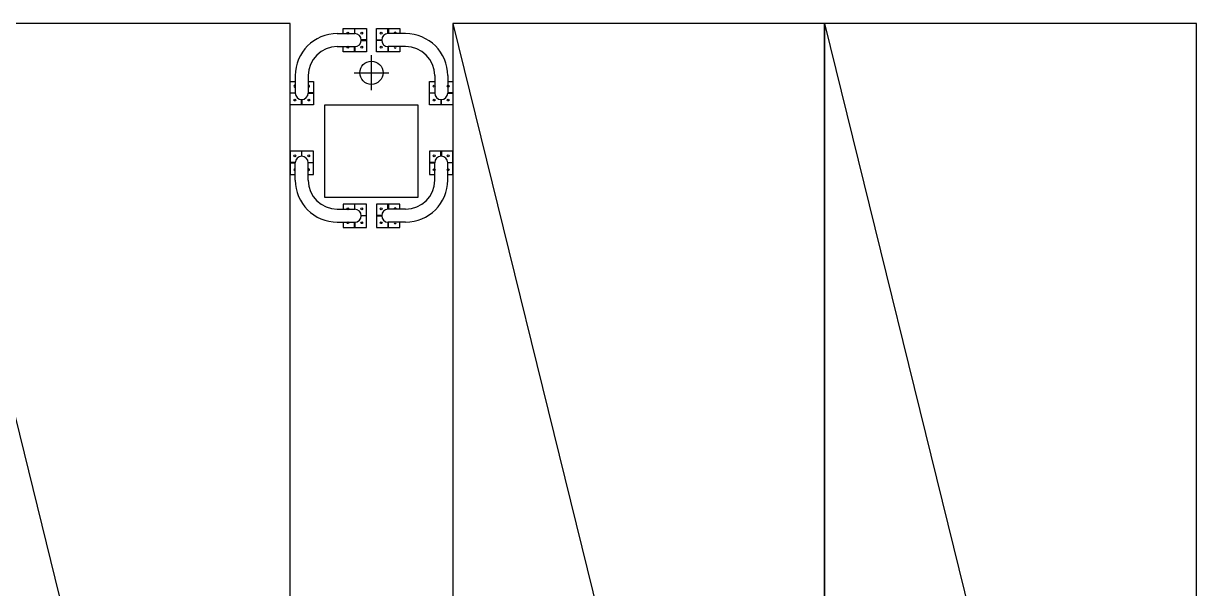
# Model space of a CAD drawing. Header units: millimetres. Extents: x 8456 to 190005487, y 619 to 455456909.
# Drawn here: x 207829 to 209384, y 159737 to 160487 of the extents above; entities that cross this region are included whole.
import ezdxf

# ---------------------------------------------------------------- set-up
doc = ezdxf.new("R2010")
doc.units = ezdxf.units.MM
doc.header["$LTSCALE"] = 400
doc.header["$MEASUREMENT"] = 0
doc.layers.get('0').update_dxf_attribs({"linetype": 'CONTINUOUS'})
for name, color, linetype in [('A-PK', 6, 'CONTINUOUS'), ('COL', 2, 'CONTINUOUS'), ('우수홈통', 6, 'CONTINUOUS'), ('지하2층평면도$0$지상1충돌방지대', 6, 'CONTINUOUS')]:
    doc.layers.add(name, color=color, linetype=linetype)

# ---------------------------------------------------------------- blocks, each defined once
blk = doc.blocks.new('A$C2DB436D3')
at = {"layer": 'A-PK', "color": 8}
for p, q in [((23015.5, 23923.6, 2515.7), (23719.5, 21063.6, 2515.7)), ((23719.5, 23923.6, 2515.7), (23015.5, 23923.6, 2515.7)), ((23719.5, 21063.6, 2515.7), (23719.5, 23923.6, 2515.7)), ((24027.5, 23923.6, 2515.7), (24731.5, 21063.6, 2515.7)), ((24027.5, 23923.6, 2515.7), (24027.5, 21063.6, 2515.7)), ((24731.5, 23923.6, 2515.7), (24027.5, 23923.6, 2515.7)), ((24731.5, 23923.6, 2515.7), (25435.5, 21063.6, 2515.7)), ((24731.5, 21063.6, 2515.7), (24731.5, 23923.6, 2515.7)), ((24731.5, 23923.6, 2515.7), (24731.5, 21063.6, 2515.7)), ((25435.5, 23923.6, 2515.7), (24731.5, 23923.6, 2515.7)), ((25435.5, 21063.6, 2515.7), (25435.5, 23923.6, 2515.7))]:
    blk.add_line(p, q, dxfattribs=at)
at = {"layer": 'COL', "color": 8}
for p, q in [((23785.5, 23769.6, 2515.7), (23961.5, 23769.6, 2515.7)), ((23785.5, 23593.6, 2515.7), (23785.5, 23769.6, 2515.7)), ((23961.5, 23769.6, 2515.7), (23961.5, 23593.6, 2515.7)), ((23961.5, 23593.6, 2515.7), (23785.5, 23593.6, 2515.7))]:
    blk.add_line(p, q, dxfattribs=at)
at = {"layer": '우수홈통', "color": 8}
for p, q in [((23873.5, 23797.1, 2515.7), (23873.5, 23863.1, 2515.7)), ((23840.5, 23830.1, 2515.7), (23906.5, 23830.1, 2515.7))]:
    blk.add_line(p, q, dxfattribs=at)
blk.add_circle((23873.5, 23830.1, 2515.7), 22, dxfattribs=at)
at = {"layer": '지하2층평면도$0$지상1충돌방지대', "color": 8}
for p, q in [((23808.9, 23904.2, 2515.7), (23841.9, 23904.2, 2515.7)), ((23841.4, 23913, 2515.7), (23841.4, 23904.2, 2515.7)), ((23842.3, 23913, 2515.7), (23841.4, 23913, 2515.7)), ((23842.3, 23904.2, 2515.7), (23842.3, 23913, 2515.7)), ((23904.8, 23913, 2515.7), (23905.7, 23913, 2515.7)), ((23904.8, 23904.2, 2515.7), (23904.8, 23913, 2515.7)), ((23938.2, 23904.2, 2515.7), (23905.2, 23904.2, 2515.7)), ((23905.7, 23913, 2515.7), (23905.7, 23904.2, 2515.7)), ((23808.9, 23879.6, 2515.7), (23841.9, 23879.6, 2515.7)), ((23841.4, 23870.8, 2515.7), (23841.4, 23879.6, 2515.7)), ((23842.3, 23879.6, 2515.7), (23842.3, 23870.8, 2515.7)), ((23863, 23892.3, 2515.7), (23854.2, 23892.3, 2515.7)), ((23854.2, 23891.4, 2515.7), (23863, 23891.4, 2515.7)), ((23863, 23891.4, 2515.7), (23863, 23892.3, 2515.7)), ((23884.1, 23891.4, 2515.7), (23884.1, 23892.3, 2515.7)), ((23884.1, 23892.3, 2515.7), (23892.9, 23892.3, 2515.7)), ((23892.9, 23891.4, 2515.7), (23884.1, 23891.4, 2515.7)), ((23904.8, 23879.6, 2515.7), (23904.8, 23870.8, 2515.7)), ((23938.2, 23879.6, 2515.7), (23905.2, 23879.6, 2515.7)), ((23905.7, 23870.8, 2515.7), (23905.7, 23879.6, 2515.7)), ((23842.3, 23870.8, 2515.7), (23841.4, 23870.8, 2515.7)), ((23904.8, 23870.8, 2515.7), (23905.7, 23870.8, 2515.7)), ((23729.2, 23824.6, 2515.7), (23729.2, 23791.6, 2515.7)), ((23753.9, 23824.6, 2515.7), (23753.9, 23791.6, 2515.7)), ((23993.2, 23824.6, 2515.7), (23993.2, 23791.6, 2515.7)), ((24017.9, 23824.6, 2515.7), (24017.9, 23791.6, 2515.7)), ((23720.4, 23792, 2515.7), (23729.2, 23792, 2515.7)), ((23720.4, 23791.1, 2515.7), (23720.4, 23792, 2515.7)), ((23729.2, 23791.1, 2515.7), (23720.4, 23791.1, 2515.7)), ((23762.7, 23792, 2515.7), (23753.9, 23792, 2515.7)), ((23753.9, 23791.1, 2515.7), (23762.7, 23791.1, 2515.7)), ((23762.7, 23791.1, 2515.7), (23762.7, 23792, 2515.7)), ((23984.4, 23791.1, 2515.7), (23984.4, 23792, 2515.7)), ((23984.4, 23792, 2515.7), (23993.2, 23792, 2515.7)), ((23993.2, 23791.1, 2515.7), (23984.4, 23791.1, 2515.7)), ((24026.7, 23792, 2515.7), (24017.9, 23792, 2515.7)), ((24017.9, 23791.1, 2515.7), (24026.7, 23791.1, 2515.7)), ((24026.7, 23791.1, 2515.7), (24026.7, 23792, 2515.7)), ((23741.1, 23770.4, 2515.7), (23741.1, 23779.2, 2515.7)), ((23742, 23770.4, 2515.7), (23741.1, 23770.4, 2515.7)), ((23742, 23779.2, 2515.7), (23742, 23770.4, 2515.7)), ((24005.1, 23779.2, 2515.7), (24005.1, 23770.4, 2515.7)), ((24005.1, 23770.4, 2515.7), (24006, 23770.4, 2515.7)), ((24006, 23770.4, 2515.7), (24006, 23779.2, 2515.7)), ((23742, 23680.7, 2515.7), (23741.1, 23680.7, 2515.7)), ((23741.1, 23680.7, 2515.7), (23741.1, 23671.9, 2515.7)), ((23742, 23671.9, 2515.7), (23742, 23680.7, 2515.7)), ((24005.1, 23671.9, 2515.7), (24005.1, 23680.7, 2515.7)), ((24005.1, 23680.7, 2515.7), (24006, 23680.7, 2515.7)), ((24006, 23680.7, 2515.7), (24006, 23671.9, 2515.7)), ((23720.4, 23660, 2515.7), (23720.4, 23659.1, 2515.7)), ((23729.2, 23660, 2515.7), (23720.4, 23660, 2515.7)), ((23720.4, 23659.1, 2515.7), (23729.2, 23659.1, 2515.7)), ((23729.2, 23626.6, 2515.7), (23729.2, 23659.6, 2515.7)), ((23753.9, 23660, 2515.7), (23762.7, 23660, 2515.7)), ((23753.9, 23626.6, 2515.7), (23753.9, 23659.6, 2515.7)), ((23762.7, 23659.1, 2515.7), (23753.9, 23659.1, 2515.7)), ((23762.7, 23660, 2515.7), (23762.7, 23659.1, 2515.7)), ((23993.2, 23660, 2515.7), (23984.4, 23660, 2515.7)), ((23984.4, 23660, 2515.7), (23984.4, 23659.1, 2515.7)), ((23984.4, 23659.1, 2515.7), (23993.2, 23659.1, 2515.7)), ((23993.2, 23626.6, 2515.7), (23993.2, 23659.6, 2515.7)), ((24017.9, 23660, 2515.7), (24026.7, 23660, 2515.7)), ((24017.9, 23626.6, 2515.7), (24017.9, 23659.6, 2515.7)), ((24026.7, 23659.1, 2515.7), (24017.9, 23659.1, 2515.7)), ((24026.7, 23660, 2515.7), (24026.7, 23659.1, 2515.7)), ((23808.9, 23571.6, 2515.7), (23841.9, 23571.6, 2515.7)), ((23842.3, 23580.4, 2515.7), (23841.4, 23580.4, 2515.7)), ((23841.4, 23580.4, 2515.7), (23841.4, 23571.5, 2515.7)), ((23842.3, 23571.5, 2515.7), (23842.3, 23580.4, 2515.7)), ((23904.8, 23571.5, 2515.7), (23904.8, 23580.4, 2515.7)), ((23904.8, 23580.4, 2515.7), (23905.7, 23580.4, 2515.7)), ((23938.2, 23571.6, 2515.7), (23905.2, 23571.6, 2515.7)), ((23905.7, 23580.4, 2515.7), (23905.7, 23571.5, 2515.7)), ((23808.9, 23546.9, 2515.7), (23841.9, 23546.9, 2515.7)), ((23841.4, 23538.1, 2515.7), (23841.4, 23546.9, 2515.7)), ((23842.3, 23546.9, 2515.7), (23842.3, 23538.1, 2515.7)), ((23854.2, 23559.7, 2515.7), (23863, 23559.7, 2515.7)), ((23863, 23558.8, 2515.7), (23854.2, 23558.8, 2515.7)), ((23863, 23559.7, 2515.7), (23863, 23558.8, 2515.7)), ((23892.9, 23559.7, 2515.7), (23884.1, 23559.7, 2515.7)), ((23884.1, 23559.7, 2515.7), (23884.1, 23558.8, 2515.7)), ((23884.1, 23558.8, 2515.7), (23892.9, 23558.8, 2515.7)), ((23904.8, 23546.9, 2515.7), (23904.8, 23538.1, 2515.7)), ((23938.2, 23546.9, 2515.7), (23905.2, 23546.9, 2515.7)), ((23905.7, 23538.1, 2515.7), (23905.7, 23546.9, 2515.7)), ((23842.3, 23538.1, 2515.7), (23841.4, 23538.1, 2515.7)), ((23904.8, 23538.1, 2515.7), (23905.7, 23538.1, 2515.7))]:
    blk.add_line(p, q, dxfattribs=at)
at = {"layer": '지하2층평면도$0$지상1충돌방지대', "color": 8, "elevation": 2515.7}
for points in [[(23819.9, 23904.2), (23819.9, 23913.9), (23863.9, 23913.9), (23863.9, 23869.9)], [(23883.2, 23869.9), (23883.2, 23913.9), (23927.2, 23913.9), (23927.2, 23904.2)], [(23863.9, 23869.9), (23819.9, 23869.9), (23819.9, 23879.6)], [(23927.2, 23879.6), (23927.2, 23869.9), (23883.2, 23869.9)], [(23763.5, 23769.6), (23719.5, 23769.6), (23719.5, 23813.6), (23729.2, 23813.6)], [(23753.9, 23813.6), (23763.5, 23813.6), (23763.5, 23769.6)], [(23983.5, 23769.6), (23983.5, 23813.6), (23993.2, 23813.6)], [(24017.9, 23813.6), (24027.5, 23813.6), (24027.5, 23769.6), (23983.5, 23769.6)], [(23763.5, 23681.6), (23719.5, 23681.6), (23719.5, 23637.6), (23729.2, 23637.6)], [(23753.9, 23637.6), (23763.5, 23637.6), (23763.5, 23681.6)], [(23983.5, 23681.6), (23983.5, 23637.6), (23993.2, 23637.6)], [(24017.9, 23637.6), (24027.5, 23637.6), (24027.5, 23681.6), (23983.5, 23681.6)], [(23863.9, 23581.2), (23819.9, 23581.2), (23819.9, 23571.6)], [(23819.9, 23546.9), (23819.9, 23537.2), (23863.9, 23537.2), (23863.9, 23581.2)], [(23883.2, 23581.2), (23883.2, 23537.2), (23927.2, 23537.2), (23927.2, 23546.9)], [(23927.2, 23571.6), (23927.2, 23581.2), (23883.2, 23581.2)]]:
    blk.add_lwpolyline(points, dxfattribs=at)
at = {"layer": '지하2층평면도$0$지상1충돌방지대', "color": 8}
for centre in [(23828.7, 23905.1, 2515.7), (23855.1, 23905.1, 2515.7), (23892, 23905.1, 2515.7), (23828.7, 23878.7, 2515.7), (23855.1, 23878.7, 2515.7), (23892, 23878.7, 2515.7), (23992.3, 23804.8, 2515.7), (24018.7, 23804.8, 2515.7), (23728.3, 23778.4, 2515.7), (23754.7, 23778.4, 2515.7), (23992.3, 23778.4, 2515.7), (24018.7, 23778.4, 2515.7), (23728.3, 23672.8, 2515.7), (23754.7, 23672.8, 2515.7), (23992.3, 23672.8, 2515.7), (24018.7, 23672.8, 2515.7), (23992.3, 23646.4, 2515.7), (24018.7, 23646.4, 2515.7), (23828.7, 23572.4, 2515.7), (23855.1, 23572.4, 2515.7), (23892, 23572.4, 2515.7), (23828.7, 23546, 2515.7), (23855.1, 23546, 2515.7), (23892, 23546, 2515.7)]:
    blk.add_circle(centre, 1.76, dxfattribs=at)
for centre, radius, start, end in [((23808.9, 23824.6, 2515.7), 79.6, 90, 180), ((23841.9, 23891.9, 2515.7), 12.3, 270, 90), ((23905.2, 23891.9, 2515.7), 12.3, 90, 270), ((23918.4, 23905.1, 2515.7), 1.76, 330, 210), ((23938.2, 23824.6, 2515.7), 79.6, 0, 90), ((23808.9, 23824.6, 2515.7), 55, 90, 180), ((23918.4, 23878.7, 2515.7), 1.76, 150, 30), ((23938.2, 23824.6, 2515.7), 55, 0, 90), ((23728.3, 23804.8, 2515.7), 1.76, 60, 300), ((23741.5, 23791.6, 2515.7), 12.3, 180, 0), ((23754.7, 23804.8, 2515.7), 1.76, 240, 120), ((24005.5, 23791.6, 2515.7), 12.3, 180, 0), ((23741.5, 23659.6, 2515.7), 12.3, 0, 180), ((24005.5, 23659.6, 2515.7), 12.3, 0, 180), ((23728.3, 23646.4, 2515.7), 1.76, 60, 300), ((23754.7, 23646.4, 2515.7), 1.76, 240, 120), ((23808.9, 23626.6, 2515.7), 79.6, 180, 270), ((23808.9, 23626.6, 2515.7), 55, 180, 270), ((23938.2, 23626.6, 2515.7), 55, 270, 0), ((23938.2, 23626.6, 2515.7), 79.6, 270, 0), ((23841.9, 23559.2, 2515.7), 12.3, 270, 90), ((23905.2, 23559.2, 2515.7), 12.3, 90, 270), ((23918.4, 23572.4, 2515.7), 1.76, 330, 210), ((23918.4, 23546, 2515.7), 1.76, 150, 30)]:
    blk.add_arc(centre, radius, start, end, dxfattribs=at)

msp = doc.modelspace()

# ---------------------------------------------------------------- block references
at = {"xscale": 0.7, "yscale": 0.7, "zscale": 0.7}
msp.add_blockref('A$C2DB436D3', (191579.1, 143740.2, -160.1), dxfattribs=at)

doc.saveas('drawing.dxf')
